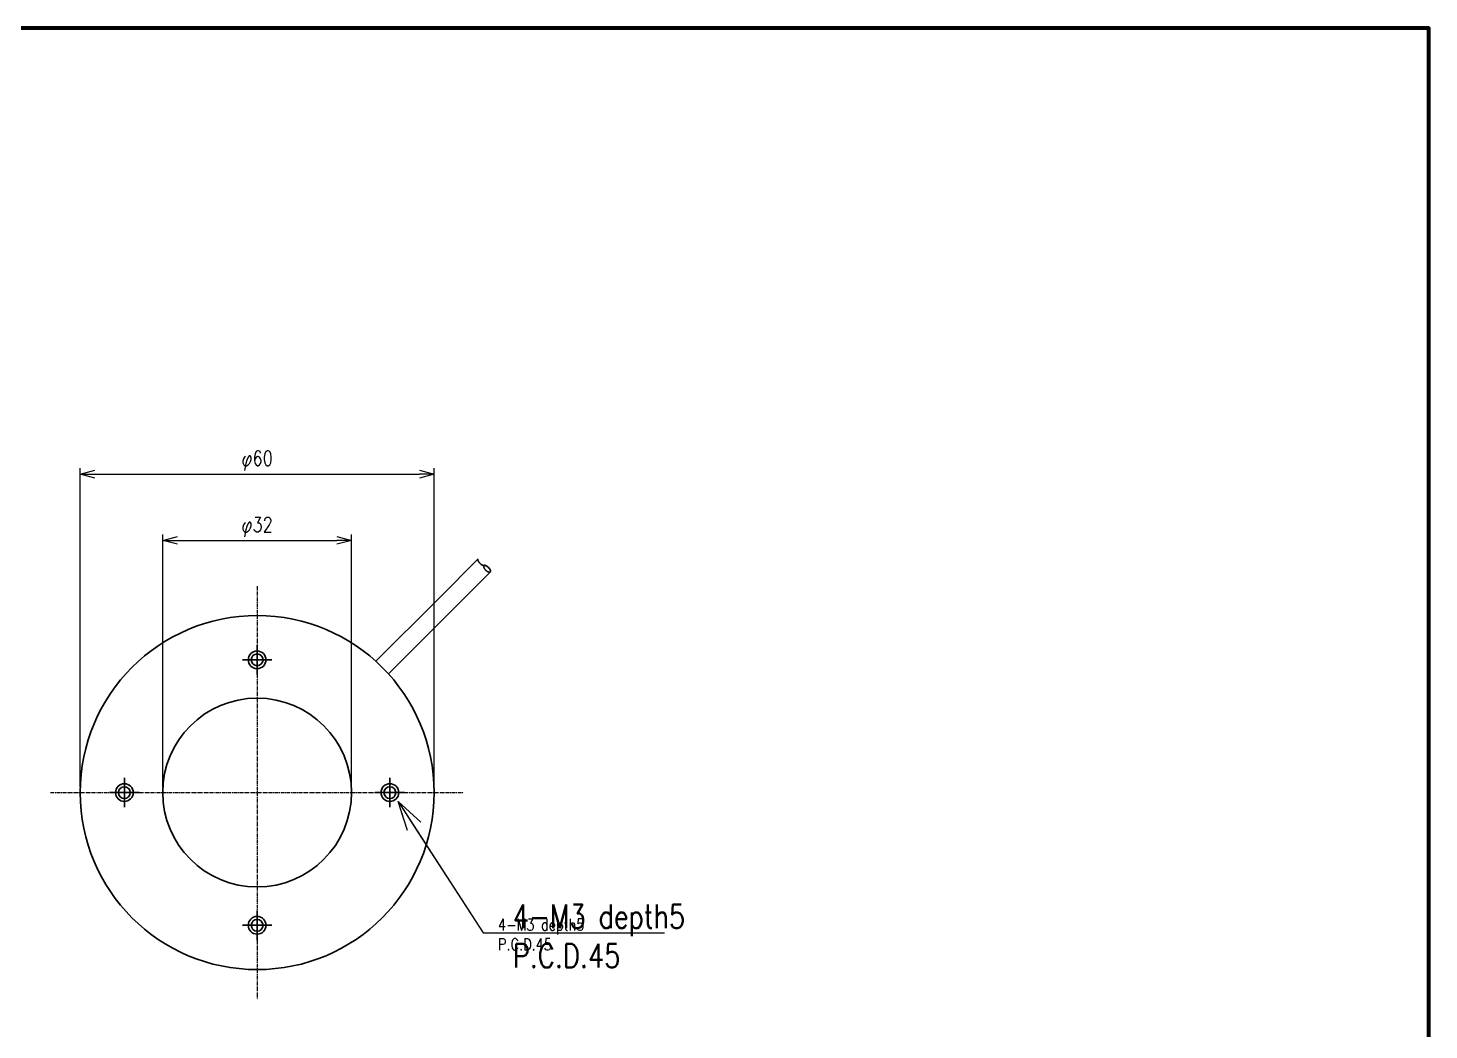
# Model space of a CAD drawing. Header units: millimetres. Extents: x 4 to 387, y 0 to 281.
# Drawn here: x 149.5 to 387, y 111.2 to 281 of the extents above; entities that cross this region are included whole.
import ezdxf
from ezdxf import colors
from ezdxf.entities.mleader import LeaderData, LeaderLine
from ezdxf.math import Vec2, Vec3

# ---------------------------------------------------------------- set-up
doc = ezdxf.new("R2010")
doc.units = ezdxf.units.MM
doc.linetypes.add('CENTER', pattern=[2, 1.25, -0.25, 0.25, -0.25])
doc.layers.get('0').update_dxf_attribs({"lineweight": 30})
doc.layers.get('Defpoints').update_dxf_attribs({"lineweight": 9})
for name, color, linetype, lineweight in [('2KD_寸法１', 7, 'Continuous', 15), ('2KD_寸法１ @ 1', 7, 'Continuous', 15), ('2KD_寸法１ @ 2', 7, 'Continuous', 15), ('3KD_部品01', 7, 'Continuous', 30), ('AUX', 7, 'Continuous', 40)]:
    doc.layers.add(name, color=color, linetype=linetype, lineweight=lineweight)
doc.styles.get("Standard").update_dxf_attribs({"font": 'simplex.shx', "width": 0.8, "bigfont": 'extfont.shx'})
doc.dimstyles.new('KD-STD', dxfattribs={"dimscale": 0, "dimtxt": 2.5, "dimasz": 2.5, "dimexe": 1, "dimexo": 1, "dimgap": 1, "dimtad": 1, "dimdsep": 46, "dimtxsty": 'Standard', "dimblk": 'OPEN30', "dimcen": 0, "dimadec": 0, "dimazin": 0, "dimtfac": 1, "dimtmove": 0, "dimatfit": 3, "dimldrblk": 'OPEN30', "dimfxl": 1, "dimtfill": 1, "dimtolj": 1, "dimtzin": 0, "dimlwd": 15, "dimlwe": 15, "dimarcsym": 0})

# ---------------------------------------------------------------- blocks, each defined once
blk = doc.blocks.new('_Open30')
at = {"lineweight": -2}
for p, q in [((-1, 0.26794919), (0, 0)), ((0, 0), (-1, -0.26794919)), ((0, 0), (-1, 0))]:
    blk.add_line(p, q, dxfattribs=at)
blk = doc.blocks.new('*D86')
at = {"layer": '2KD_寸法１', "color": 0, "lineweight": 15}
for p, q in [((172.3707539318088, 152.4156762175619), (172.3707539318088, 195.1634385569825)), ((204.3707539318089, 152.4156762175619), (204.3707539318089, 195.1634385569825)), ((174.8707539318088, 194.1634385569825), (201.8707539318089, 194.1634385569825))]:
    blk.add_line(p, q, dxfattribs=at)
at = {"layer": 'Defpoints', "color": 0}
for p in [(204.3707539318089, 194.1634385569825), (172.3707539318088, 151.4156762175619), (204.3707539318089, 151.4156762175619)]:
    blk.add_point(p, dxfattribs=at)
at = {"layer": '2KD_寸法１', "color": 0, "lineweight": 15, "xscale": 2.5, "yscale": 2.5, "zscale": 2.5, "rotation": 180}
blk.add_blockref('_Open30', (172.3707539318088, 194.1634385569825), dxfattribs=at)
at = {"layer": '2KD_寸法１', "color": 0, "lineweight": 15, "xscale": 2.5, "yscale": 2.5, "zscale": 2.5}
blk.add_blockref('_Open30', (204.3707539318089, 194.1634385569825), dxfattribs=at)
at = {"layer": '2KD_寸法１', "color": 0, "insert": (188.3707539318088, 196.4134385569824), "char_height": 2.5, "attachment_point": 5, "bg_fill": 3, "box_fill_scale": 1.1, "bg_fill_color": 9, "bg_fill_true_color": 13158600, "bg_fill_transparency": 4391046}
blk.add_mtext('\\A1;φ32', dxfattribs=at)
blk = doc.blocks.new('*D87')
at = {"layer": '2KD_寸法１', "color": 0, "lineweight": 15}
for p, q in [((158.3707539318088, 152.4156762175619), (158.3707539318088, 206.4014531015643)), ((160.8707539318088, 205.4014531015643), (215.8707539318089, 205.4014531015643)), ((218.3707539318089, 152.4156762175619), (218.3707539318089, 206.4014531015643))]:
    blk.add_line(p, q, dxfattribs=at)
at = {"layer": 'Defpoints', "color": 0}
for p in [(218.3707539318089, 205.4014531015643), (158.3707539318088, 151.4156762175619), (218.3707539318089, 151.4156762175619)]:
    blk.add_point(p, dxfattribs=at)
at = {"layer": '2KD_寸法１', "color": 0, "lineweight": 15, "xscale": 2.5, "yscale": 2.5, "zscale": 2.5, "rotation": 180}
blk.add_blockref('_Open30', (158.3707539318088, 205.4014531015643), dxfattribs=at)
at = {"layer": '2KD_寸法１', "color": 0, "lineweight": 15, "xscale": 2.5, "yscale": 2.5, "zscale": 2.5}
blk.add_blockref('_Open30', (218.3707539318089, 205.4014531015643), dxfattribs=at)
at = {"layer": '2KD_寸法１', "color": 0, "insert": (188.3707539318088, 207.6514531015643), "char_height": 2.5, "attachment_point": 5, "bg_fill": 3, "box_fill_scale": 1.1, "bg_fill_color": 9, "bg_fill_true_color": 13158600, "bg_fill_transparency": 4391082}
blk.add_mtext('\\A1;φ60', dxfattribs=at)
blk = doc.blocks.new('A$C439E2F75')
for p, q in [((37.47479999999996, 39.59479999542237), (30.6866, 32.80659997463238)), ((37.41099999999994, 39.4670000076294), (37.41679999999985, 39.52059996128081)), ((37.4221, 39.39989995956421), (37.41099999999994, 39.4670000076294)), ((37.41679999999985, 39.52059996128081), (37.43939999999998, 39.55939996242523)), ((37.44989999999984, 39.32169997692097), (37.4221, 39.39989995956421)), ((37.49339999999995, 39.23459994792938), (37.44989999999984, 39.32169997692097)), ((37.55149999999993, 39.14110004901886), (37.49339999999995, 39.23459994792938)), ((37.62230000000001, 39.04429996013642), (37.55149999999993, 39.14110004901886)), ((37.70359999999994, 38.94700002670288), (37.62230000000001, 39.04429996013642)), ((37.79289999999992, 38.85230004787434), (37.70359999999994, 38.94700002670288)), ((37.88779999999987, 38.76279997825623), (37.79289999999992, 38.85230004787434)), ((37.98499999999979, 38.68159997463227), (37.88779999999987, 38.76279997825623)), ((38.08179999999993, 38.61080002784729), (37.98499999999979, 38.68159997463227)), ((38.17520000000003, 38.55280005931854), (38.08179999999993, 38.61080002784729)), ((38.26239999999984, 38.50919997692108), (38.17520000000003, 38.55280005931854)), ((38.3406, 38.48140001296986), (38.26239999999984, 38.50919997692108)), ((38.40769999999998, 38.47029995918275), (38.3406, 38.48140001296986)), ((38.46129999999994, 38.47609996795654), (38.40769999999998, 38.47029995918275)), ((38.4296999999999, 38.28629994392385), (38.43029999999954, 38.32949995994568)), ((38.43369999999993, 38.24070000648486), (38.4296999999999, 38.28629994392385)), ((38.43029999999954, 38.32949995994568), (38.43529999999954, 38.37010002136231)), ((38.44240000000002, 38.19280004501343), (38.43369999999993, 38.24070000648486)), ((38.43529999999954, 38.37010002136231), (38.44499999999994, 38.40760004520405)), ((38.45549999999992, 38.1434999704361), (38.44240000000002, 38.19280004501343)), ((38.44499999999994, 38.40760004520405), (38.45899999999995, 38.44159996509553)), ((38.47289999999987, 38.09270000457765), (38.45549999999992, 38.1434999704361)), ((38.45899999999995, 38.44159996509553), (38.47739999999965, 38.47220003604889)), ((38.50009999999986, 38.49870002269746), (38.46129999999994, 38.47609996795654)), ((38.49459999999977, 38.0407999753951), (38.47289999999987, 38.09270000457765)), ((38.47739999999965, 38.47220003604889), (38.50009999999986, 38.49870002269746)), ((38.52030000000003, 37.98870003223419), (38.49459999999977, 38.0407999753951)), ((38.50009999999986, 38.49870002269746), (38.53879999999993, 38.52139997482288)), ((38.53879999999993, 38.52139997482288), (38.59259999999983, 38.5271999835968)), ((38.59259999999983, 38.5271999835968), (38.65949999999997, 38.51610004901886)), ((38.65949999999997, 38.51610004901886), (38.73789999999985, 38.48829996585834)), ((38.73789999999985, 38.48829996585834), (38.82489999999985, 38.44470000267029)), ((38.82489999999985, 38.44470000267029), (38.91829999999993, 38.38670003414154)), ((38.91829999999993, 38.38670003414154), (39.01509999999996, 38.31589996814729)), ((39.01509999999996, 38.31589996814729), (39.11239999999998, 38.23459994792938)), ((39.11239999999998, 38.23459994792938), (39.20719999999994, 38.14520001411439)), ((39.20719999999994, 38.14520001411439), (39.29660000000001, 38.05040001869203)), ((39.29660000000001, 38.05040001869203), (39.37789999999996, 37.95309996604919)), ((39.59609999999998, 37.47350001335133), (32.80790000000002, 30.68529999256134)), ((38.54999999999995, 37.93620002269733), (38.52030000000003, 37.98870003223419)), ((38.58319999999993, 37.88399994373321), (38.54999999999995, 37.93620002269733)), ((38.6198999999999, 37.83249998092652), (38.58319999999993, 37.88399994373321)), ((38.65980000000003, 37.78199994564046), (38.6198999999999, 37.83249998092652)), ((38.70239999999979, 37.73300004005432), (38.65980000000003, 37.78199994564046)), ((38.74759999999992, 37.68560004234314), (38.70239999999979, 37.73300004005432)), ((38.79489999999999, 37.64049994945525), (38.74759999999992, 37.68560004234314)), ((38.84399999999994, 37.59780001640308), (38.79489999999999, 37.64049994945525)), ((38.89440000000003, 37.55799996852875), (38.84399999999994, 37.59780001640308)), ((38.94599999999991, 37.52119994163513), (38.89440000000003, 37.55799996852875)), ((38.9982, 37.48800003528585), (38.94599999999991, 37.52119994163513)), ((39.05070000000001, 37.45829999446858), (38.9982, 37.48800003528585)), ((39.1028, 37.43260002136231), (39.05070000000001, 37.45829999446858)), ((39.15469999999994, 37.41089999675751), (39.1028, 37.43260002136231)), ((39.2054999999999, 37.39349997043575), (39.15469999999994, 37.41089999675751)), ((39.25479999999993, 37.38039994239797), (39.2054999999999, 37.39349997043575)), ((39.30259999999999, 37.3717999458313), (39.25479999999993, 37.38039994239797)), ((39.3483, 37.36769998073579), (39.30259999999999, 37.3717999458313)), ((39.39149999999985, 37.36829996108975), (39.3483, 37.36769998073579)), ((39.37789999999996, 37.95309996604919), (39.44869999999993, 37.85629999637604)), ((39.43209999999999, 37.37329995632173), (39.39149999999985, 37.36829996108975)), ((39.46960000000002, 37.38300001621236), (39.43209999999999, 37.37329995632173)), ((39.44869999999993, 37.85629999637604), (39.5066999999999, 37.76289999485015)), ((39.50359999999967, 37.39699995517732), (39.46960000000002, 37.38300001621236)), ((39.53409999999986, 37.41550004482258), (39.50359999999967, 37.39699995517732)), ((39.5066999999999, 37.76289999485015), (39.55039999999986, 37.67579996585836)), ((39.56069999999954, 37.4380999803542), (39.53409999999986, 37.41550004482258)), ((39.55039999999986, 37.67579996585836), (39.57809999999995, 37.5974999666214)), ((39.58339999999998, 37.47679996490479), (39.56069999999954, 37.4380999803542)), ((39.57809999999995, 37.5974999666214), (39.58929999999987, 37.53050005435933)), ((39.58929999999987, 37.53050005435933), (39.58339999999998, 37.47679996490479)), ((30.6866, 32.80659997463238), (20.07999999999993, 22.20000004768372)), ((32.80790000000002, 30.68529999256134), (22.20129999999983, 20.0786999464035)), ((0, 25), (0, 19.99999999999988)), ((-2.5, 22.5), (2.5, 22.5)), ((-22.50000000000011, 2.499999999999885), (-22.50000000000011, -2.5)), ((22.5, 2.499999999999885), (22.5, -2.5)), ((-25.00000000000011, 0), (-20.00000000000011, 0)), ((19.99999999999966, 0), (25, 0)), ((0, -20), (0, -25)), ((-2.5, -22.50000000000011), (2.5, -22.50000000000011))]:
    blk.add_line(p, q)
for centre, radius in [((0, 0), 30), ((0, 22.5), 1.5), ((0, 22.5), 1), ((0, 0), 16), ((-22.50000000000011, 0), 1.5), ((-22.50000000000011, 0), 1), ((22.5, 0), 1.5), ((22.5, 0), 1), ((0, -22.50000000000011), 1.5), ((0, -22.50000000000011), 1)]:
    blk.add_circle(centre, radius)
blk = doc.blocks.new('*U88')
at = {"layer": '2KD_寸法１ @ 1'}
ml = blk.add_multileader_mtext('Standard', dxfattribs=at)
ml.set_content('4-M3 depth5\\PP.C.D.45', color=256)
ml.set_leader_properties()
ml.set_arrow_properties(name='OPEN30')
ml.build(insert=Vec2(0, 0))
ml.multileader.update_dxf_attribs({"text_left_attachment_type": 6, "text_right_attachment_type": 6, "dogleg_length": 1.5, "arrow_head_size": 2.5})
ctx = ml.context
ctx.base_point, ctx.char_height, ctx.arrow_head_size, ctx.landing_gap_size, ctx.plane_origin = Vec3(228.2084926919119, 127.6247612319586), 2, 2.5, 1, Vec3(215.6532811142559, 142.569265735242)
ctx.left_attachment, ctx.right_attachment = 6, 6
notes = []
notes.append((ctx, [(0, (1, 1, 0), (226.7084926919118, 127.6247612319586), (1, 0), 1.5, [(0, [(212.2529835511349, 149.8839705792807)], 0, [])])]))
ctx.mtext.insert, ctx.mtext.flow_direction = Vec3(229.2084926919119, 130.0247612319586), 5
at = {"layer": '2KD_寸法１ @ 2'}
ml = blk.add_multileader_mtext('Standard', dxfattribs=at)
ml.set_content('4-M3 depth5\\PP.C.D.45', color=256)
ml.set_leader_properties()
ml.set_arrow_properties(name='OPEN30')
ml.build(insert=Vec2(0, 0))
ml.multileader.update_dxf_attribs({"text_left_attachment_type": 6, "text_right_attachment_type": 6, "dogleg_length": 1.5, "arrow_head_size": 5, "scale": 2})
ctx = ml.context
ctx.base_point, ctx.scale, ctx.arrow_head_size, ctx.plane_origin = Vec3(229.7084926919119, 127.6247612319586), 2, 5, Vec3(215.6532811142559, 142.569265735242)
ctx.left_attachment, ctx.right_attachment = 6, 6
notes.append((ctx, [(0, (1, 1, 0), (226.7084926919118, 127.6247612319586), (1, 0), 3, [(0, [(212.2529835511349, 149.8839705792807)], 0, [])])]))
ctx.mtext.insert, ctx.mtext.flow_direction = Vec3(231.7084926919118, 132.4247612319588), 5
for ctx, leaders in notes:
    for number, flags, end, landing, length, lines in leaders:
        leader = LeaderData()
        leader.index, (leader.has_last_leader_line, leader.has_dogleg_vector, leader.attachment_direction) = number, flags
        leader.last_leader_point, leader.dogleg_vector, leader.dogleg_length = Vec3(end), Vec3(landing), length
        for number, points, colour, breaks in lines:
            line = LeaderLine()
            line.index, line.vertices, line.color, line.breaks = number, Vec3.list(points), colors.encode_raw_color(colour), breaks
            leader.lines.append(line)
        ctx.leaders.append(leader)

msp = doc.modelspace()

# ---------------------------------------------------------------- linework, layer by layer
at = {"layer": '2KD_寸法１', "color": 2, "linetype": 'CENTER', "ltscale": 0.5}
msp.add_line((188.3707539318088, 186.4156762175619), (188.3707539318088, 116.4156762175618), dxfattribs=at)
at = {"layer": 'AUX', "lineweight": 70}
msp.add_lwpolyline([(3.999999758280865, 4.000000249163575), (386.9999997582809, 4.000000249163575), (386.9999997582809, 281.0000002491635), (3.999999758280865, 281.0000002491635)], close=True, dxfattribs=at)

# ---------------------------------------------------------------- block references
at = {"layer": '2KD_寸法１'}
msp.add_blockref('*U88', (0, 0), dxfattribs=at)

# ---------------------------------------------------------------- next in the draw order: dimensions: what is measured, and where the dimension line sits
at = {"layer": '2KD_寸法１ @ 1'}
dim = msp.add_linear_dim(base=(204.3707539318089, 194.1634385569825), p1=(172.3707539318088, 151.4156762175619), p2=(204.3707539318089, 151.4156762175619), text='φ<>', dimstyle='KD-STD', override={"dimscale": 1, "dimtix": 0, "dimtofl": 1, "dimtmove": 0, "dimatfit": 3}, dxfattribs=at)
dim.commit()
dim.dimension.update_dxf_attribs({"geometry": '*D86', "text_midpoint": (188.3707539318088, 196.4134385569824)})

# ---------------------------------------------------------------- next in the draw order: dimensions: what is measured, and where the dimension line sits
dim = msp.add_linear_dim(base=(218.3707539318089, 205.4014531015643), p1=(158.3707539318088, 151.4156762175619), p2=(218.3707539318089, 151.4156762175619), text='φ<>', dimstyle='KD-STD', override={"dimscale": 1, "dimtix": 0, "dimtofl": 1, "dimtmove": 0, "dimatfit": 3}, dxfattribs=at)
dim.commit()
dim.dimension.update_dxf_attribs({"geometry": '*D87', "text_midpoint": (188.3707539318088, 207.6514531015643)})

# ---------------------------------------------------------------- next in the draw order: linework, layer by layer
at = {"layer": '2KD_寸法１', "color": 2, "linetype": 'CENTER', "ltscale": 0.5}
msp.add_line((153.3707539318087, 151.4156762175619), (223.3707539318088, 151.4156762175619), dxfattribs=at)

# ---------------------------------------------------------------- next in the draw order: block references
at = {"layer": '3KD_部品01'}
msp.add_blockref('A$C439E2F75', (188.3707539318088, 151.4156762175619), dxfattribs=at)

doc.saveas('drawing.dxf')
